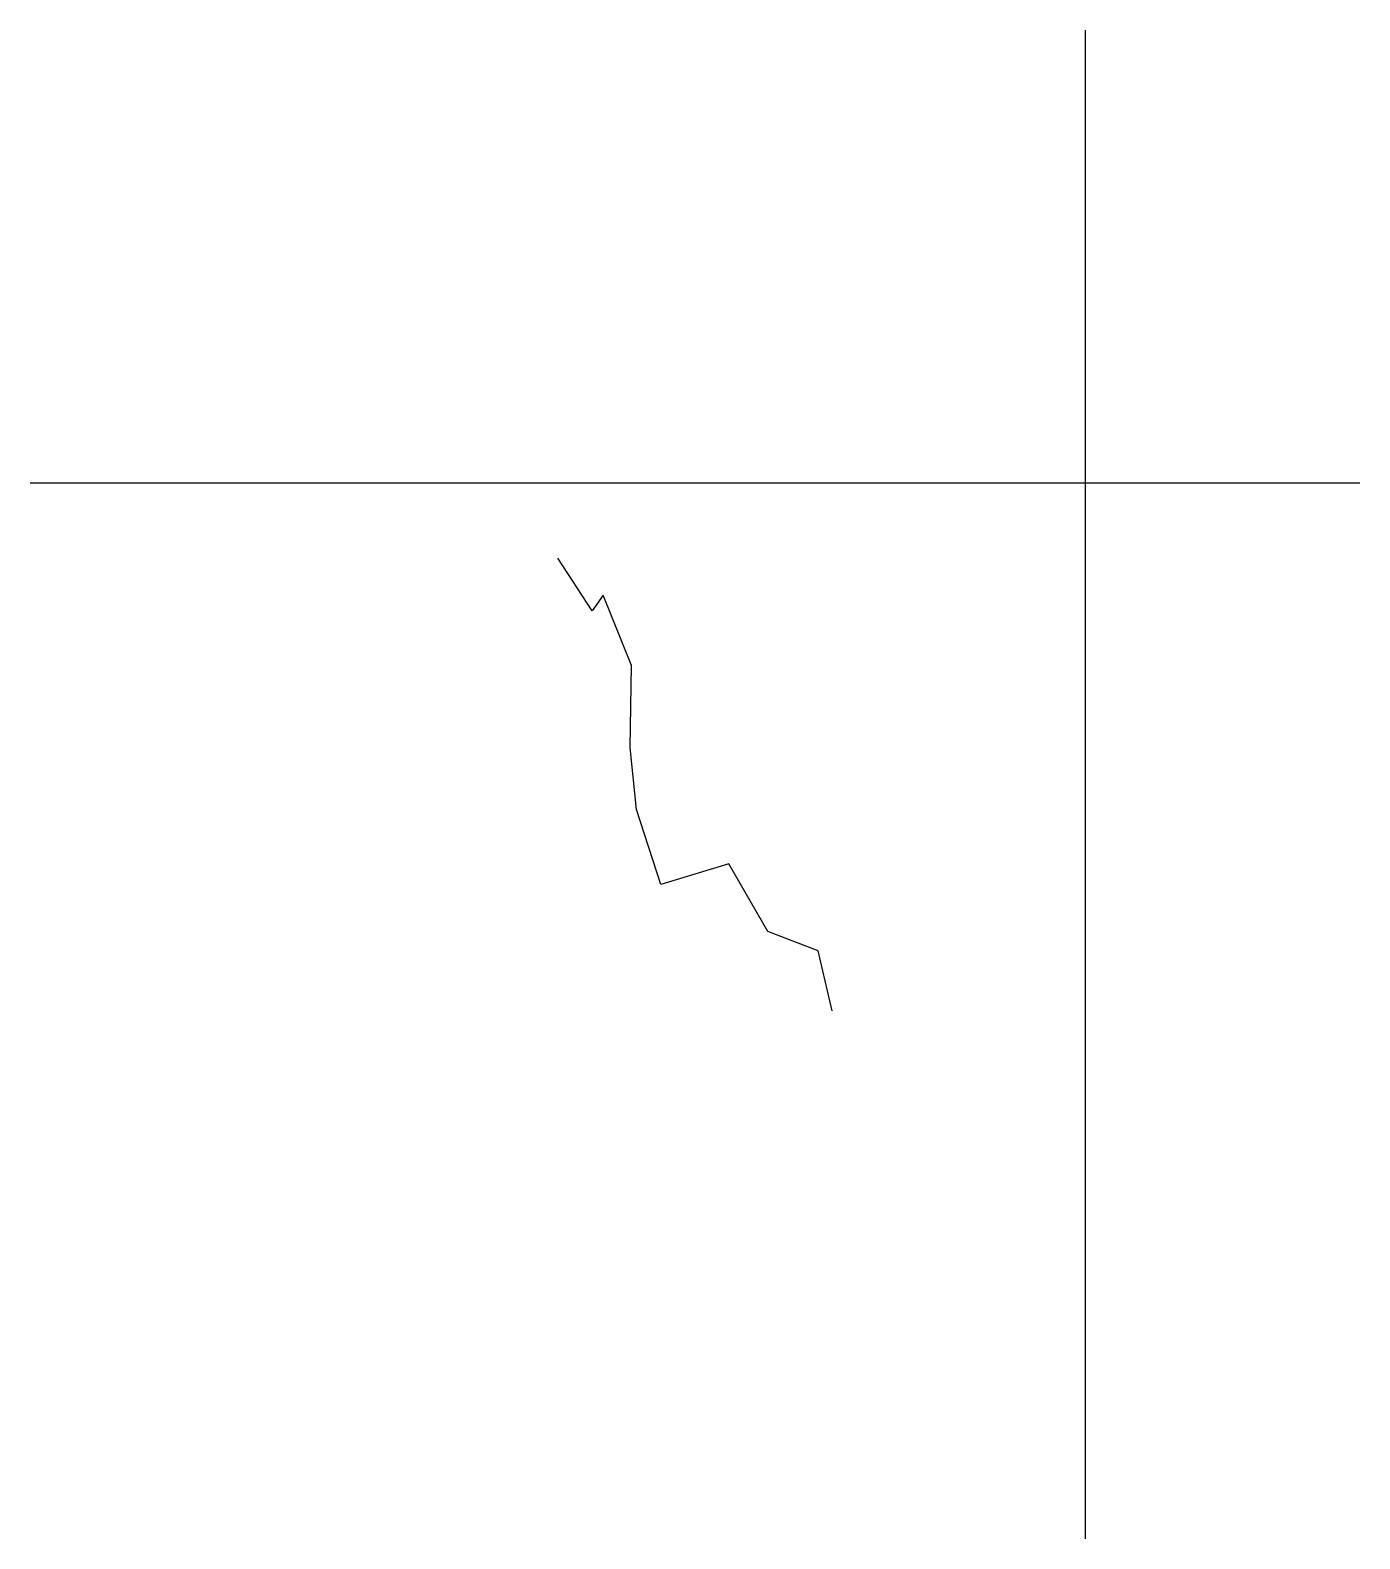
# Model space of a CAD drawing. Extents: x 0 to 126, y 0 to 143.
import ezdxf

# ---------------------------------------------------------------- set-up
doc = ezdxf.new("R2010")
doc.units = 0
doc.layers.add('CentreLine', color=5, linetype='CONTINUOUS')
doc.layers.add('Grid', color=7, linetype='CONTINUOUS')

msp = doc.modelspace()

# ---------------------------------------------------------------- linework, layer by layer
at = {"layer": 'CentreLine'}
for p, q in [((53.24, 87.87, 3.03), (50, 92.87)), ((54.28, 89.36, 2.68), (53.24, 87.87, 3.03)), ((56.98, 82.69, 2.43), (54.28, 89.36, 2.68)), ((56.84, 74.94, 0.92), (56.98, 82.69, 2.43)), ((57.46, 69.08, 0.82), (56.84, 74.94, 0.92)), ((59.77, 61.96, 0.95), (57.46, 69.08, 0.82)), ((66.2, 63.92, 0.95), (59.77, 61.96, 0.95)), ((69.89, 57.52, 1.73), (66.2, 63.92, 0.95)), ((74.68, 55.69, 1.46), (69.89, 57.52, 1.73)), ((75.99, 50, 4.9), (74.68, 55.69, 5.62)), ((74.68, 55.69, 5.62), (74.68, 55.69, 1.46))]:
    msp.add_line(p, q, dxfattribs=at)
at = {"layer": 'Grid'}
for p, q in [((100, 0), (100, 142.87)), ((0, 100), (125.99, 100))]:
    msp.add_line(p, q, dxfattribs=at)

doc.saveas('drawing.dxf')
